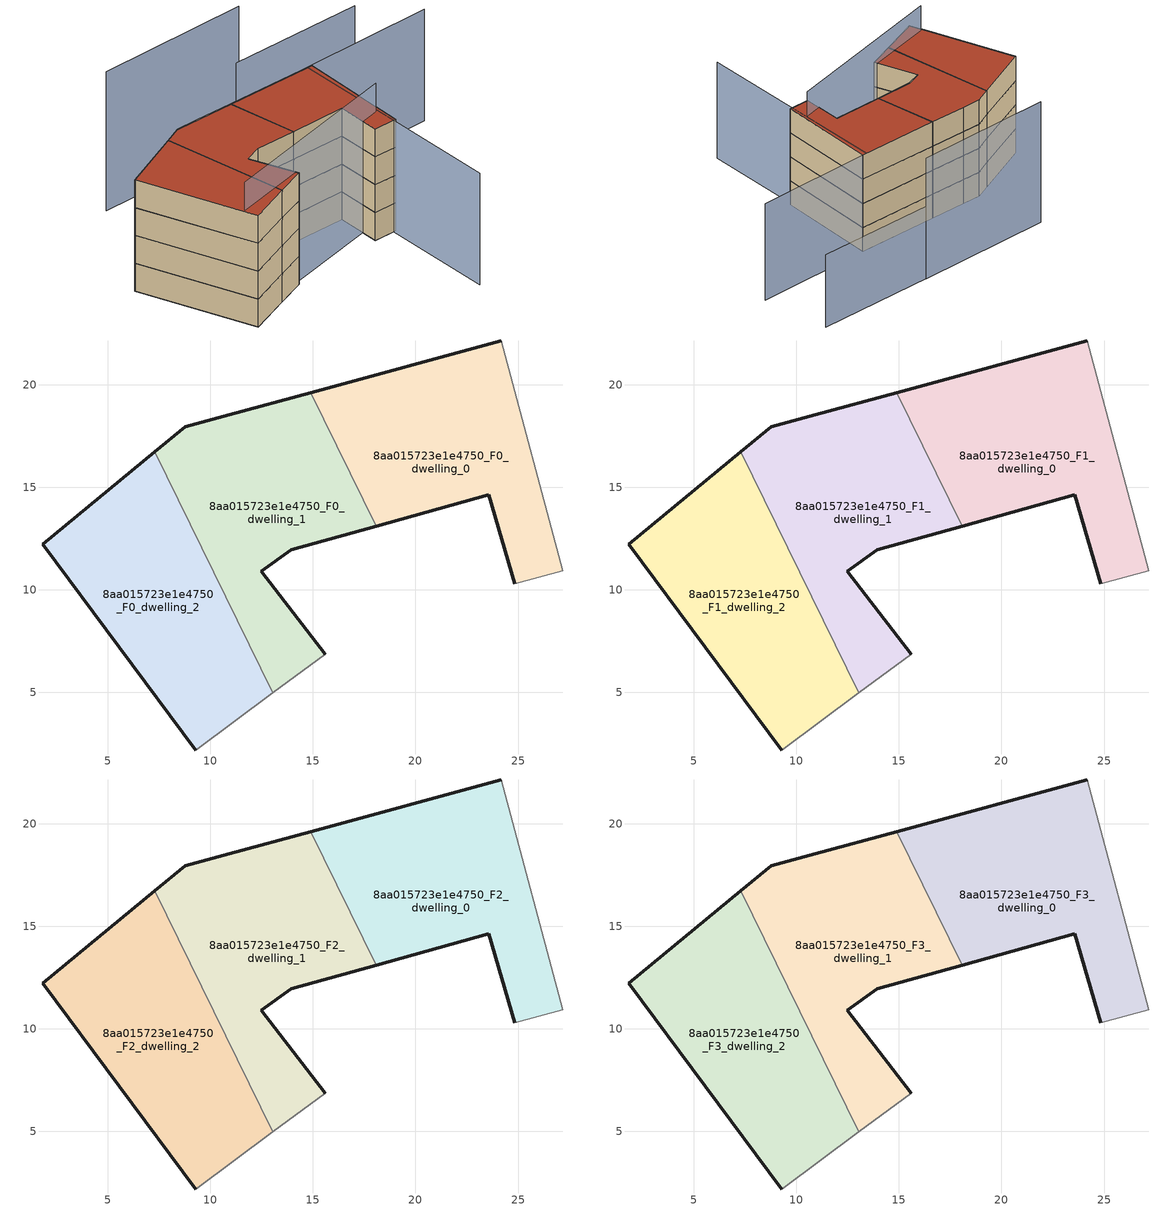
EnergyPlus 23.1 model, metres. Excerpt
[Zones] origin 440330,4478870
8aa015723e1e4750_F0_dwelling_0
 floor ground (EU_floor_Construction): 27.19,10.94 24.17,22.13 14.9,19.61 18.08,13.11 23.58,14.64 24.84,10.3 z0
 wall outside (EU_wall_Construction): 24.84,10.3 23.58,14.64 18.08,13.11 / 14.9,19.61 24.17,22.13 z0:3
 wall adiabatic (EU_wall_Construction): 24.17,22.13 27.19,10.94 24.84,10.3 z0:3
 wall to 8aa015723e1e4750_F0_dwelling_1 (EU_wall_Construction): 18.08,13.11 14.9,19.61 z0:3
8aa015723e1e4750_F0_dwelling_1
 floor ground (EU_floor_Construction): 15.61,6.87 12.47,10.9 13.93,11.95 18.08,13.11 14.9,19.61 10.91,18.53 8.78,17.96 7.29,16.73 13.04,4.97 z0
 wall outside (EU_wall_Construction): 18.08,13.11 13.93,11.95 12.47,10.9 15.61,6.87 / 7.29,16.73 8.78,17.96 10.91,18.53 14.9,19.61 z0:3
 wall adiabatic (EU_wall_Construction): 15.61,6.87 13.04,4.97 z0:3
 wall to 8aa015723e1e4750_F0_dwelling_2 (EU_wall_Construction): 13.04,4.97 7.29,16.73 z0:3
8aa015723e1e4750_F0_dwelling_2
 floor ground (EU_floor_Construction): 13.04,4.97 7.29,16.73 1.82,12.22 9.28,2.19 z0
 wall outside (EU_wall_Construction): 9.28,2.19 1.82,12.22 7.29,16.73 z0:3
 wall adiabatic (EU_wall_Construction): 13.04,4.97 9.28,2.19 z0:3
8aa015723e1e4750_F1_dwelling_0
 floor to 8aa015723e1e4750_F0_dwelling_0 (EU_floor_Construction): 27.19,10.94 24.17,22.13 14.9,19.61 18.08,13.11 23.58,14.64 24.84,10.3 z3
 wall outside (EU_wall_Construction): 24.84,10.3 23.58,14.64 18.08,13.11 / 14.9,19.61 24.17,22.13 z3:6
 wall adiabatic (EU_wall_Construction): 24.17,22.13 27.19,10.94 24.84,10.3 z3:6
 wall to 8aa015723e1e4750_F1_dwelling_1 (EU_wall_Construction): 18.08,13.11 14.9,19.61 z3:6
8aa015723e1e4750_F1_dwelling_1
 floor to 8aa015723e1e4750_F0_dwelling_1 (EU_floor_Construction): 15.61,6.87 12.47,10.9 13.93,11.95 18.08,13.11 14.9,19.61 10.91,18.53 8.77,17.96 7.29,16.73 13.04,4.97 z3
 wall outside (EU_wall_Construction): 18.08,13.11 13.93,11.95 12.47,10.9 15.61,6.87 / 7.29,16.73 8.78,17.96 10.91,18.53 14.9,19.61 z3:6
 wall adiabatic (EU_wall_Construction): 15.61,6.87 13.04,4.97 z3:6
 wall to 8aa015723e1e4750_F1_dwelling_2 (EU_wall_Construction): 13.04,4.97 7.29,16.73 z3:6
8aa015723e1e4750_F1_dwelling_2
 floor to 8aa015723e1e4750_F0_dwelling_2 (EU_floor_Construction): 13.04,4.97 7.29,16.73 1.82,12.22 9.28,2.19 z3
 wall outside (EU_wall_Construction): 9.28,2.19 1.82,12.22 7.29,16.73 z3:6
 wall adiabatic (EU_wall_Construction): 13.04,4.97 9.28,2.19 z3:6
8aa015723e1e4750_F2_dwelling_0
 floor to 8aa015723e1e4750_F1_dwelling_0 (EU_floor_Construction): 27.19,10.94 24.17,22.13 14.9,19.61 18.08,13.11 23.58,14.64 24.84,10.3 z6
 wall outside (EU_wall_Construction): 24.84,10.3 23.58,14.64 18.08,13.11 / 14.9,19.61 24.17,22.13 z6:9
 wall adiabatic (EU_wall_Construction): 24.17,22.13 27.19,10.94 24.84,10.3 z6:9
 wall to 8aa015723e1e4750_F2_dwelling_1 (EU_wall_Construction): 18.08,13.11 14.9,19.61 z6:9
8aa015723e1e4750_F2_dwelling_1
 floor to 8aa015723e1e4750_F1_dwelling_1 (EU_floor_Construction): 15.61,6.87 12.47,10.9 13.93,11.95 18.08,13.11 14.9,19.61 10.91,18.53 8.77,17.96 7.29,16.73 13.04,4.97 z6
 wall outside (EU_wall_Construction): 18.08,13.11 13.93,11.95 12.47,10.9 15.61,6.87 / 7.29,16.73 8.78,17.96 10.91,18.53 14.9,19.61 z6:9
 wall adiabatic (EU_wall_Construction): 15.61,6.87 13.04,4.97 z6:9
 wall to 8aa015723e1e4750_F2_dwelling_2 (EU_wall_Construction): 13.04,4.97 7.29,16.73 z6:9
8aa015723e1e4750_F2_dwelling_2
 floor to 8aa015723e1e4750_F1_dwelling_2 (EU_floor_Construction): 13.04,4.97 7.29,16.73 1.82,12.22 9.28,2.19 z6
 wall outside (EU_wall_Construction): 9.28,2.19 1.82,12.22 7.29,16.73 z6:9
 wall adiabatic (EU_wall_Construction): 13.04,4.97 9.28,2.19 z6:9
8aa015723e1e4750_F3_dwelling_0
 floor to 8aa015723e1e4750_F2_dwelling_0 (EU_floor_Construction): 27.19,10.94 24.17,22.13 14.9,19.61 18.08,13.11 23.58,14.64 24.84,10.3 z9
 wall outside (EU_wall_Construction): 24.84,10.3 23.58,14.64 18.08,13.11 / 14.9,19.61 24.17,22.13 z9:12
 wall adiabatic (EU_wall_Construction): 24.17,22.13 27.19,10.94 24.84,10.3 z9:12
 wall to 8aa015723e1e4750_F3_dwelling_1 (EU_wall_Construction): 18.08,13.11 14.9,19.61 z9:12
 roof outside (EU_roof_Construction): 24.17,22.13 27.19,10.94 24.84,10.3 23.58,14.64 18.08,13.11 14.9,19.61 z12
8aa015723e1e4750_F3_dwelling_1
 floor to 8aa015723e1e4750_F2_dwelling_1 (EU_floor_Construction): 15.61,6.87 12.47,10.9 13.93,11.95 18.08,13.11 14.9,19.61 10.91,18.53 8.77,17.96 7.29,16.73 13.04,4.97 z9
 wall outside (EU_wall_Construction): 18.08,13.11 13.93,11.95 12.47,10.9 15.61,6.87 / 7.29,16.73 8.78,17.96 10.91,18.53 14.9,19.61 z9:12
 wall adiabatic (EU_wall_Construction): 15.61,6.87 13.04,4.97 z9:12
 wall to 8aa015723e1e4750_F3_dwelling_2 (EU_wall_Construction): 13.04,4.97 7.29,16.73 z9:12
 roof outside (EU_roof_Construction): 14.9,19.61 18.08,13.11 13.93,11.95 12.47,10.9 15.61,6.87 13.04,4.97 7.29,16.73 8.78,17.96 10.91,18.53 z12
8aa015723e1e4750_F3_dwelling_2
 floor to 8aa015723e1e4750_F2_dwelling_2 (EU_floor_Construction): 13.04,4.97 7.29,16.73 1.82,12.22 9.28,2.19 z9
 wall outside (EU_wall_Construction): 9.28,2.19 1.82,12.22 7.29,16.73 z9:12
 wall adiabatic (EU_wall_Construction): 13.04,4.97 9.28,2.19 z9:12
 roof outside (EU_roof_Construction): 7.29,16.73 13.04,4.97 9.28,2.19 1.82,12.22 z12
shading: 8.58,3.49 26.13,12.91 / 20.43,29.53 5.13,25.1 z0:15; 30.2,-0.21 23.66,21.98 / 23.66,21.98 37.22,25.98 z0:12; 33.76,33.23 20.09,29.43 z0:9
[Building]
EU S2 Campaign: North Axis=0; Terrain=City; Solar Distribution=FullExterior
[Site:Location]
Madrid: Latitude=40.5; Longitude=-3.5; Time Zone=1; Elevation=609
[SizingPeriod:WeatherFileDays]
AnnualSizingPeriod: Begin Month=1; Begin Day of Month=1; End Month=12; End Day of Month=31; Day of Week for Start Day=Monday; Use Weather File Daylight Saving Period=No; Use Weather File Rain and Snow Indicators=No
[MATERIAL]
EU_InternalMass_Material: Roughness=MediumRough; Thickness=0.1; Conductivity=1; Density=1800; Specific Heat=900; Thermal Absorptance=0.9; Solar Absorptance=0.7; Visible Absorptance=0.7
[MATERIAL:NOMASS] Roughness=MediumRough; Thermal Absorptance=0.9; Solar Absorptance=0.7; Visible Absorptance=0.7
Name | Thermal Resistance
EU_wall_NoMass | 0.459673
EU_roof_NoMass | 0.495815
EU_floor_NoMass | 0.788942
[CONSTRUCTION]
EU_wall_Construction: EU_wall_NoMass
EU_roof_Construction: EU_roof_NoMass
EU_floor_Construction: EU_floor_NoMass
EU_InternalMass_Construction: EU_InternalMass_Material
[ZONE] Type=1; Multiplier=1; Ceiling Height=autocalculate; Floor Area=autocalculate; Part of Total Floor Area=Yes
Name | Volume
8aa015723e1e4750_F0_dwelling_0 | 223.205
8aa015723e1e4750_F1_dwelling_0; 8aa015723e1e4750_F2_dwelling_0; 8aa015723e1e4750_F3_dwelling_0 | 223.204
8aa015723e1e4750_F0_dwelling_1 | 223.198
8aa015723e1e4750_F1_dwelling_1; 8aa015723e1e4750_F2_dwelling_1; 8aa015723e1e4750_F3_dwelling_1 | 223.197
8aa015723e1e4750_F0_dwelling_2; 8aa015723e1e4750_F1_dwelling_2; 8aa015723e1e4750_F2_dwelling_2; 8aa015723e1e4750_F3_dwelling_2 | 223.208
[INTERNALMASS] Construction=EU_InternalMass_Construction
Name | Zone or ZoneList | Surface Area
8aa015723e1e4750_F0_dwelling_0_EU_InternalMass | 8aa015723e1e4750_F0_dwelling_0 | 74.4016
8aa015723e1e4750_F0_dwelling_1_EU_InternalMass | 8aa015723e1e4750_F0_dwelling_1 | 74.399
8aa015723e1e4750_F0_dwelling_2_EU_InternalMass | 8aa015723e1e4750_F0_dwelling_2 | 74.4028
8aa015723e1e4750_F1_dwelling_0_EU_InternalMass | 8aa015723e1e4750_F1_dwelling_0 | 74.4016
8aa015723e1e4750_F1_dwelling_1_EU_InternalMass | 8aa015723e1e4750_F1_dwelling_1 | 74.399
8aa015723e1e4750_F1_dwelling_2_EU_InternalMass | 8aa015723e1e4750_F1_dwelling_2 | 74.4028
8aa015723e1e4750_F2_dwelling_0_EU_InternalMass | 8aa015723e1e4750_F2_dwelling_0 | 74.4016
8aa015723e1e4750_F2_dwelling_1_EU_InternalMass | 8aa015723e1e4750_F2_dwelling_1 | 74.399
8aa015723e1e4750_F2_dwelling_2_EU_InternalMass | 8aa015723e1e4750_F2_dwelling_2 | 74.4028
8aa015723e1e4750_F3_dwelling_0_EU_InternalMass | 8aa015723e1e4750_F3_dwelling_0 | 74.4016
8aa015723e1e4750_F3_dwelling_1_EU_InternalMass | 8aa015723e1e4750_F3_dwelling_1 | 74.399
8aa015723e1e4750_F3_dwelling_2_EU_InternalMass | 8aa015723e1e4750_F3_dwelling_2 | 74.4028
[OTHEREQUIPMENT] Fuel Type=Electricity; Design Level Calculation Method=Watts/Area; Power per Zone Floor Area=1; Fraction Latent=0; Fraction Radiant=0; Fraction Lost=0; Carbon Dioxide Generation Rate=0; EndUse Subcategory=EU_Step8_InternalGains
Name | Zone or ZoneList or Space or SpaceList | Schedule
EU_Step8_InternalGain_8aa015723e1e4750_F0_dwelling_0_f000 | 8aa015723e1e4750_F0_dwelling_0 | EU_Step8_GainSchedule_8aa015723e1e4750_F0_dwelling_0_f000
EU_Step8_InternalGain_8aa015723e1e4750_F0_dwelling_1_f000 | 8aa015723e1e4750_F0_dwelling_1 | EU_Step8_GainSchedule_8aa015723e1e4750_F0_dwelling_1_f000
EU_Step8_InternalGain_8aa015723e1e4750_F0_dwelling_2_f000 | 8aa015723e1e4750_F0_dwelling_2 | EU_Step8_GainSchedule_8aa015723e1e4750_F0_dwelling_2_f000
EU_Step8_InternalGain_8aa015723e1e4750_F1_dwelling_0_f000 | 8aa015723e1e4750_F1_dwelling_0 | EU_Step8_GainSchedule_8aa015723e1e4750_F1_dwelling_0_f000
EU_Step8_InternalGain_8aa015723e1e4750_F1_dwelling_1_f000 | 8aa015723e1e4750_F1_dwelling_1 | EU_Step8_GainSchedule_8aa015723e1e4750_F1_dwelling_1_f000
EU_Step8_InternalGain_8aa015723e1e4750_F1_dwelling_2_f000 | 8aa015723e1e4750_F1_dwelling_2 | EU_Step8_GainSchedule_8aa015723e1e4750_F1_dwelling_2_f000
EU_Step8_InternalGain_8aa015723e1e4750_F2_dwelling_0_f000 | 8aa015723e1e4750_F2_dwelling_0 | EU_Step8_GainSchedule_8aa015723e1e4750_F2_dwelling_0_f000
EU_Step8_InternalGain_8aa015723e1e4750_F2_dwelling_1_f000 | 8aa015723e1e4750_F2_dwelling_1 | EU_Step8_GainSchedule_8aa015723e1e4750_F2_dwelling_1_f000
EU_Step8_InternalGain_8aa015723e1e4750_F2_dwelling_2_f000 | 8aa015723e1e4750_F2_dwelling_2 | EU_Step8_GainSchedule_8aa015723e1e4750_F2_dwelling_2_f000
EU_Step8_InternalGain_8aa015723e1e4750_F3_dwelling_0_f000 | 8aa015723e1e4750_F3_dwelling_0 | EU_Step8_GainSchedule_8aa015723e1e4750_F3_dwelling_0_f000
EU_Step8_InternalGain_8aa015723e1e4750_F3_dwelling_1_f000 | 8aa015723e1e4750_F3_dwelling_1 | EU_Step8_GainSchedule_8aa015723e1e4750_F3_dwelling_1_f000
EU_Step8_InternalGain_8aa015723e1e4750_F3_dwelling_2_f000 | 8aa015723e1e4750_F3_dwelling_2 | EU_Step8_GainSchedule_8aa015723e1e4750_F3_dwelling_2_f000
[ZONEVENTILATION:DESIGNFLOWRATE] Schedule=EU_AlwaysOn; Design Flow Rate Calculation Method=AirChanges/Hour; Air Changes per Hour=0.719161; Ventilation Type=Natural; Fan Pressure Rise=0; Fan Total Efficiency=1; Constant Term Coefficient=1; Temperature Term Coefficient=0; Velocity Term Coefficient=0; Velocity Squared Term Coefficient=0; Minimum Indoor Temperature=-100; Maximum Indoor Temperature=100; Delta Temperature=-100; Minimum Outdoor Temperature=-100; Maximum Outdoor Temperature=100; Maximum Wind Speed=40
Name | Zone or ZoneList or Space or SpaceList
EU_ConstantAir_8aa015723e1e4750_F0_dwelling_0 | 8aa015723e1e4750_F0_dwelling_0
EU_ConstantAir_8aa015723e1e4750_F0_dwelling_1 | 8aa015723e1e4750_F0_dwelling_1
EU_ConstantAir_8aa015723e1e4750_F0_dwelling_2 | 8aa015723e1e4750_F0_dwelling_2
EU_ConstantAir_8aa015723e1e4750_F1_dwelling_0 | 8aa015723e1e4750_F1_dwelling_0
EU_ConstantAir_8aa015723e1e4750_F1_dwelling_1 | 8aa015723e1e4750_F1_dwelling_1
EU_ConstantAir_8aa015723e1e4750_F1_dwelling_2 | 8aa015723e1e4750_F1_dwelling_2
EU_ConstantAir_8aa015723e1e4750_F2_dwelling_0 | 8aa015723e1e4750_F2_dwelling_0
EU_ConstantAir_8aa015723e1e4750_F2_dwelling_1 | 8aa015723e1e4750_F2_dwelling_1
EU_ConstantAir_8aa015723e1e4750_F2_dwelling_2 | 8aa015723e1e4750_F2_dwelling_2
EU_ConstantAir_8aa015723e1e4750_F3_dwelling_0 | 8aa015723e1e4750_F3_dwelling_0
EU_ConstantAir_8aa015723e1e4750_F3_dwelling_1 | 8aa015723e1e4750_F3_dwelling_1
EU_ConstantAir_8aa015723e1e4750_F3_dwelling_2 | 8aa015723e1e4750_F3_dwelling_2
[HVACTEMPLATE:THERMOSTAT] Constant Heating Setpoint=20; Constant Cooling Setpoint=50
EU_HeatOnly_8aa015723e1e4750_F0_dwelling_0; EU_HeatOnly_8aa015723e1e4750_F0_dwelling_1; EU_HeatOnly_8aa015723e1e4750_F0_dwelling_2; EU_HeatOnly_8aa015723e1e4750_F1_dwelling_0; EU_HeatOnly_8aa015723e1e4750_F1_dwelling_1; EU_HeatOnly_8aa015723e1e4750_F1_dwelling_2; EU_HeatOnly_8aa015723e1e4750_F2_dwelling_0; EU_HeatOnly_8aa015723e1e4750_F2_dwelling_1; EU_HeatOnly_8aa015723e1e4750_F2_dwelling_2; EU_HeatOnly_8aa015723e1e4750_F3_dwelling_0; EU_HeatOnly_8aa015723e1e4750_F3_dwelling_1; EU_HeatOnly_8aa015723e1e4750_F3_dwelling_2
[HVACTEMPLATE:ZONE:IDEALLOADSAIRSYSTEM] System Availability Schedule=EU_AlwaysOn; Maximum Heating Supply Air Temperature=50; Minimum Cooling Supply Air Temperature=13; Maximum Heating Supply Air Humidity Ratio=0.0156; Minimum Cooling Supply Air Humidity Ratio=0.0077; Heating Limit=NoLimit; Cooling Limit=NoLimit; Heating Availability Schedule=EU_AlwaysOn; Cooling Availability Schedule=EU_CoolingOff; Dehumidification Control Type=ConstantSensibleHeatRatio; Cooling Sensible Heat Ratio=0.7; Dehumidification Setpoint=60; Humidification Control Type=None; Humidification Setpoint=30; Outdoor Air Method=None; Outdoor Air Flow Rate per Person=0.00944; Outdoor Air Flow Rate per Zone Floor Area=0; Outdoor Air Flow Rate per Zone=0; Demand Controlled Ventilation Type=None; Outdoor Air Economizer Type=NoEconomizer; Heat Recovery Type=None; Sensible Heat Recovery Effectiveness=0.7; Latent Heat Recovery Effectiveness=0.65
Name | Template Thermostat
8aa015723e1e4750_F0_dwelling_0 | EU_HeatOnly_8aa015723e1e4750_F0_dwelling_0
8aa015723e1e4750_F0_dwelling_1 | EU_HeatOnly_8aa015723e1e4750_F0_dwelling_1
8aa015723e1e4750_F0_dwelling_2 | EU_HeatOnly_8aa015723e1e4750_F0_dwelling_2
8aa015723e1e4750_F1_dwelling_0 | EU_HeatOnly_8aa015723e1e4750_F1_dwelling_0
8aa015723e1e4750_F1_dwelling_1 | EU_HeatOnly_8aa015723e1e4750_F1_dwelling_1
8aa015723e1e4750_F1_dwelling_2 | EU_HeatOnly_8aa015723e1e4750_F1_dwelling_2
8aa015723e1e4750_F2_dwelling_0 | EU_HeatOnly_8aa015723e1e4750_F2_dwelling_0
8aa015723e1e4750_F2_dwelling_1 | EU_HeatOnly_8aa015723e1e4750_F2_dwelling_1
8aa015723e1e4750_F2_dwelling_2 | EU_HeatOnly_8aa015723e1e4750_F2_dwelling_2
8aa015723e1e4750_F3_dwelling_0 | EU_HeatOnly_8aa015723e1e4750_F3_dwelling_0
8aa015723e1e4750_F3_dwelling_1 | EU_HeatOnly_8aa015723e1e4750_F3_dwelling_1
8aa015723e1e4750_F3_dwelling_2 | EU_HeatOnly_8aa015723e1e4750_F3_dwelling_2
[SIZING:ZONE] Zone Cooling Design Supply Air Temperature Input Method=SupplyAirTemperature; Zone Cooling Design Supply Air Temperature=13; Zone Heating Design Supply Air Temperature Input Method=SupplyAirTemperature; Zone Heating Design Supply Air Temperature=50; Zone Cooling Design Supply Air Humidity Ratio=0.008; Zone Heating Design Supply Air Humidity Ratio=0.008; Cooling Design Air Flow Method=DesignDay; Cooling Design Air Flow Rate=0; Cooling Minimum Air Flow per Zone Floor Area=0.000762; Cooling Minimum Air Flow=0; Cooling Minimum Air Flow Fraction=0.2; Heating Design Air Flow Method=DesignDay; Heating Design Air Flow Rate=0; Heating Maximum Air Flow per Zone Floor Area=0.002032; Heating Maximum Air Flow=0.141576; Heating Maximum Air Flow Fraction=0.3; Account for Dedicated Outdoor Air System=No; Dedicated Outdoor Air System Control Strategy=NeutralSupplyAir; Dedicated Outdoor Air Low Setpoint Temperature for Design=autosize; Dedicated Outdoor Air High Setpoint Temperature for Design=autosize; Zone Load Sizing Method=Sensible Load Only No Latent Load; Zone Latent Cooling Design Supply Air Humidity Ratio Input Method=HumidityRatioDifference; Zone Cooling Design Supply Air Humidity Ratio Difference=0.005; Zone Latent Heating Design Supply Air Humidity Ratio Input Method=HumidityRatioDifference; Zone Humidification Design Supply Air Humidity Ratio Difference=0.005
8aa015723e1e4750_F0_dwelling_0; 8aa015723e1e4750_F0_dwelling_1; 8aa015723e1e4750_F0_dwelling_2; 8aa015723e1e4750_F1_dwelling_0; 8aa015723e1e4750_F1_dwelling_1; 8aa015723e1e4750_F1_dwelling_2; 8aa015723e1e4750_F2_dwelling_0; 8aa015723e1e4750_F2_dwelling_1; 8aa015723e1e4750_F2_dwelling_2; 8aa015723e1e4750_F3_dwelling_0; 8aa015723e1e4750_F3_dwelling_1; 8aa015723e1e4750_F3_dwelling_2
[SCHEDULE:CONSTANT]
Name | Hourly Value
EU_AlwaysOn | 1
EU_CoolingOff | 0
[SCHEDULE:FILE] Column Number=1; Rows to Skip at Top=0; Number of Hours of Data=8760; Column Separator=Comma; Interpolate to Timestep=No; Minutes per Item=60; Adjust Schedule for Daylight Savings=Yes
Name | File
EU_Step8_GainSchedule_8aa015723e1e4750_F0_dwelling_0_f000 | ../../schedules/8aa015723e1e4750/8aa015723e1e4750_F0_dwelling_0_f000_gain.csv
EU_Step8_GainSchedule_8aa015723e1e4750_F0_dwelling_1_f000 | ../../schedules/8aa015723e1e4750/8aa015723e1e4750_F0_dwelling_1_f000_gain.csv
EU_Step8_GainSchedule_8aa015723e1e4750_F0_dwelling_2_f000 | ../../schedules/8aa015723e1e4750/8aa015723e1e4750_F0_dwelling_2_f000_gain.csv
EU_Step8_GainSchedule_8aa015723e1e4750_F1_dwelling_0_f000 | ../../schedules/8aa015723e1e4750/8aa015723e1e4750_F1_dwelling_0_f000_gain.csv
EU_Step8_GainSchedule_8aa015723e1e4750_F1_dwelling_1_f000 | ../../schedules/8aa015723e1e4750/8aa015723e1e4750_F1_dwelling_1_f000_gain.csv
EU_Step8_GainSchedule_8aa015723e1e4750_F1_dwelling_2_f000 | ../../schedules/8aa015723e1e4750/8aa015723e1e4750_F1_dwelling_2_f000_gain.csv
EU_Step8_GainSchedule_8aa015723e1e4750_F2_dwelling_0_f000 | ../../schedules/8aa015723e1e4750/8aa015723e1e4750_F2_dwelling_0_f000_gain.csv
EU_Step8_GainSchedule_8aa015723e1e4750_F2_dwelling_1_f000 | ../../schedules/8aa015723e1e4750/8aa015723e1e4750_F2_dwelling_1_f000_gain.csv
EU_Step8_GainSchedule_8aa015723e1e4750_F2_dwelling_2_f000 | ../../schedules/8aa015723e1e4750/8aa015723e1e4750_F2_dwelling_2_f000_gain.csv
EU_Step8_GainSchedule_8aa015723e1e4750_F3_dwelling_0_f000 | ../../schedules/8aa015723e1e4750/8aa015723e1e4750_F3_dwelling_0_f000_gain.csv
EU_Step8_GainSchedule_8aa015723e1e4750_F3_dwelling_1_f000 | ../../schedules/8aa015723e1e4750/8aa015723e1e4750_F3_dwelling_1_f000_gain.csv
EU_Step8_GainSchedule_8aa015723e1e4750_F3_dwelling_2_f000 | ../../schedules/8aa015723e1e4750/8aa015723e1e4750_F3_dwelling_2_f000_gain.csv
